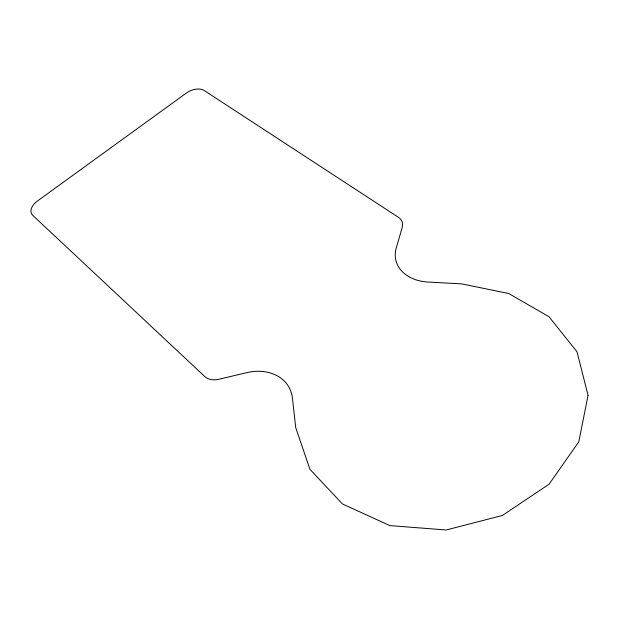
<?xml version="1.0" encoding="UTF-8"?>
<svg xmlns="http://www.w3.org/2000/svg" width="619" height="619" viewBox="0 0 619 619"><rect width="100%" height="100%" fill="white"/><g stroke="black" fill="none" stroke-linecap="round" stroke-linejoin="round"><path stroke-width="0.93" d="M588.05 395.293L578.819 441.788L549.038 484.236L502.38 515.465L446.229 529.98L389.931 525.608L342.377 503.905L309.949 469.326L295.743 427.667L292.408 397.986A43.833 34.881 -27.4 0 0 246.888 372.63L218.615 379.323A16.852 12.86 -27.4 0 1 204.757 376.514L32.745 215.35A14.105 8.774 -28.4 0 1 37.38 201.059L186.536 92.935A13.262 8.07 -21.8 0 1 204.169 90.498L398.296 217.223A15.916 11.452 -15 0 1 402.257 227.305L396.214 248.188A41.341 30.486 -12.3 0 0 428.031 282.04L461.759 283.889L508.717 293.507L548.929 316.68L577.001 351.762L588.05 395.293"/></g></svg>
